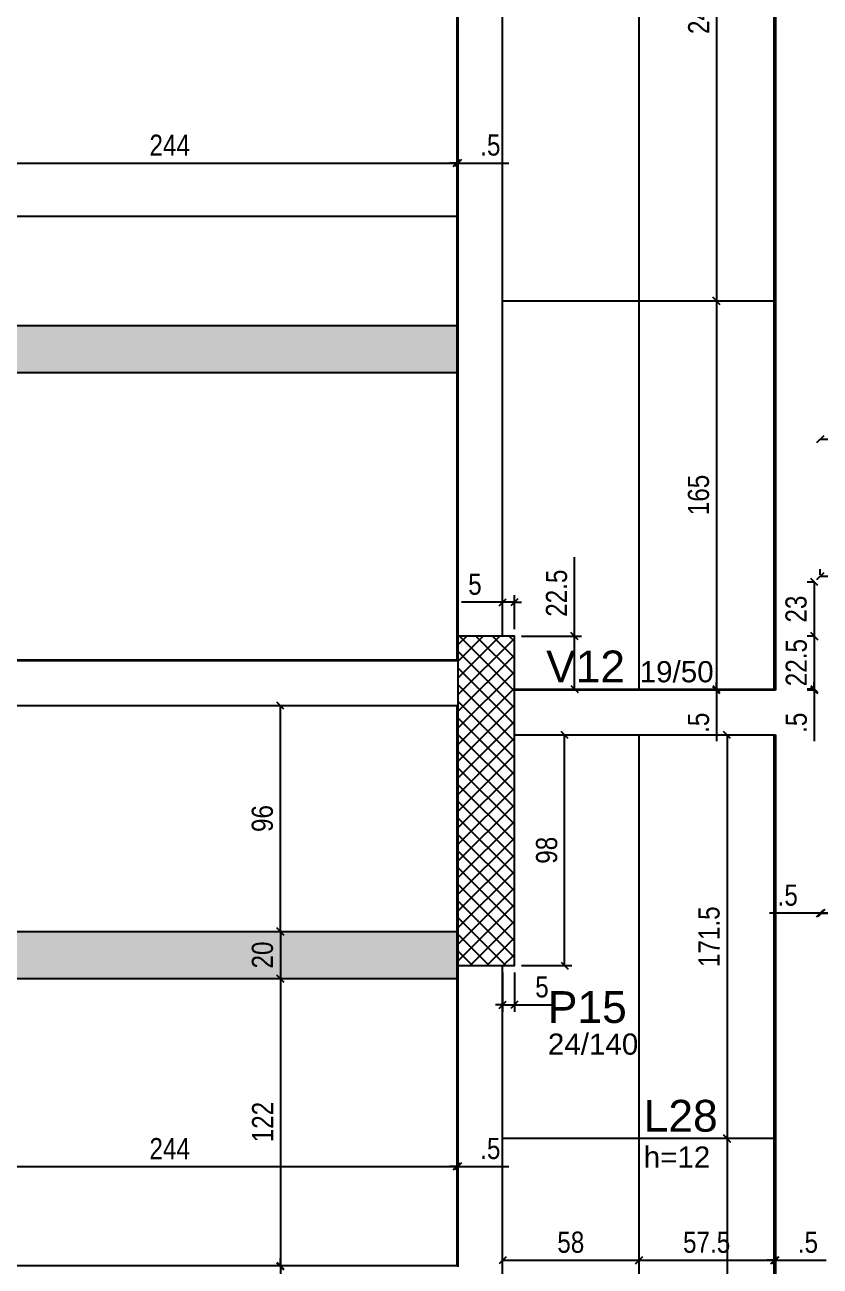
# Model space of a CAD drawing. Header units: millimetres. Extents: x 2797 to 7088, y 174 to 2922.
# Drawn here: x 4081 to 4419, y 1167 to 1695 of the extents above; entities that cross this region are included whole.
import ezdxf

# ---------------------------------------------------------------- set-up
doc = ezdxf.new("R2010")
doc.units = ezdxf.units.MM
for name, color, linetype in [('8', 8, 'Continuous'), ('ES-VIGA', 3, 'Continuous'), ('L-D', 2, 'Continuous'), ('L-N', 4, 'Continuous'), ('P-D', 2, 'Continuous'), ('Painéis', 200, 'Continuous'), ('PIL-N', 4, 'Continuous'), ('Pilares', 5, 'Continuous'), ('VIG-D', 2, 'Continuous'), ('VIG-N', 4, 'Continuous')]:
    doc.layers.add(name, color=color, linetype=linetype)
doc.layers.add('Hachura', color=251, linetype='Continuous', lineweight=9)
doc.styles.add('COTA TECNICA-50', font='techl___.ttf', dxfattribs={"height": 9})
doc.styles.add('TQS_ARIAL', font='arial.ttf')
doc.dimstyles.new('COTA PAINEL-50', dxfattribs={"dimtxt": 9, "dimasz": 3, "dimexe": 3, "dimexo": 3, "dimgap": 3, "dimtad": 1, "dimdec": 1, "dimzin": 12, "dimdsep": 46, "dimtxsty": 'COTA TECNICA-50', "dimblk1": 'OBLIQUE', "dimblk2": 'OBLIQUE', "dimsah": 1, "dimcen": 0.9, "dimclrd": 4, "dimclre": 4, "dimclrt": 240, "dimadec": 1, "dimazin": 3, "dimtfac": 1, "dimtdec": 1, "dimtmove": 0, "dimatfit": 3, "dimfxl": 1, "dimtolj": 1, "dimtzin": 12, "dimarcsym": 0})

# ---------------------------------------------------------------- blocks, each defined once
blk = doc.blocks.new('_Oblique')
at = {"color": 0, "linetype": 'ByBlock', "lineweight": -2}
blk.add_line((-0.5, -0.5), (0.5, 0.5), dxfattribs=at)
blk = doc.blocks.new('*D111')
at = {"layer": 'Defpoints', "color": 0, "transparency": 16777216}
for p in [(4020.15, 1636.17), (4264.15, 1636.17), (4264.15, 1636.17)]:
    blk.add_point(p, dxfattribs=at)
at = {"layer": 'Painéis', "color": 4, "lineweight": -2, "transparency": 16777216}
blk.add_line((4020.15, 1636.17), (4264.15, 1636.17), dxfattribs=at)
at = {"layer": 'Painéis', "color": 4, "lineweight": -2, "transparency": 16777216, "xscale": 3, "yscale": 3, "zscale": 3, "rotation": 180}
blk.add_blockref('_Oblique', (4020.15, 1636.17), dxfattribs=at)
at = {"layer": 'Painéis', "color": 4, "lineweight": -2, "transparency": 16777216, "xscale": 3, "yscale": 3, "zscale": 3}
blk.add_blockref('_Oblique', (4264.15, 1636.17), dxfattribs=at)
at = {"layer": 'Painéis', "color": 240, "transparency": 16777216, "insert": (4142.15, 1643.74), "char_height": 9, "attachment_point": 5, "style": 'COTA TECNICA-50'}
blk.add_mtext('\\A1;244', dxfattribs=at)
blk = doc.blocks.new('*D112')
at = {"layer": 'Defpoints', "color": 0, "transparency": 16777216}
for p in [(4264.15, 1636.17), (4264.65, 1636.17), (4264.65, 1636.17)]:
    blk.add_point(p, dxfattribs=at)
at = {"layer": 'Painéis', "color": 4, "lineweight": -2, "transparency": 16777216}
for p, q in [((4264.15, 1636.17), (4261.15, 1636.17)), ((4264.15, 1636.17), (4264.65, 1636.17)), ((4264.65, 1636.17), (4286.25, 1636.17))]:
    blk.add_line(p, q, dxfattribs=at)
at = {"layer": 'Painéis', "color": 4, "lineweight": -2, "transparency": 16777216, "xscale": 3, "yscale": 3, "zscale": 3}
blk.add_blockref('_Oblique', (4264.15, 1636.17), dxfattribs=at)
at = {"layer": 'Painéis', "color": 4, "lineweight": -2, "transparency": 16777216, "xscale": 3, "yscale": 3, "zscale": 3, "rotation": 180}
blk.add_blockref('_Oblique', (4264.65, 1636.17), dxfattribs=at)
at = {"layer": 'Painéis', "color": 240, "transparency": 16777216, "insert": (4278.45, 1643.77), "char_height": 9, "attachment_point": 5, "style": 'COTA TECNICA-50'}
blk.add_mtext('\\A1;.5', dxfattribs=at)
blk = doc.blocks.new('*D116')
at = {"layer": 'Defpoints', "color": 0, "transparency": 16777216}
for p in [(4288.65, 1435.08), (4314.22, 1435.08), (4288.65, 1412.59)]:
    blk.add_point(p, dxfattribs=at)
at = {"layer": 'Painéis', "color": 4, "lineweight": -2, "transparency": 16777216}
for p, q in [((4314.22, 1435.08), (4314.22, 1468.62)), ((4291.65, 1435.08), (4317.22, 1435.08)), ((4314.22, 1412.59), (4314.22, 1435.08)), ((4291.65, 1412.59), (4317.22, 1412.59))]:
    blk.add_line(p, q, dxfattribs=at)
at = {"layer": 'Painéis', "color": 4, "lineweight": -2, "transparency": 16777216, "xscale": 3, "yscale": 3, "zscale": 3}
for p, rotation in [((4314.22, 1435.08), 90), ((4314.22, 1412.59), 270)]:
    blk.add_blockref('_Oblique', p, dxfattribs=dict(at, rotation=rotation))
at = {"layer": 'Painéis', "color": 240, "transparency": 16777216, "insert": (4306.63, 1453.35), "char_height": 9, "attachment_point": 5, "rotation": 90, "style": 'COTA TECNICA-50'}
blk.add_mtext('\\A1;22.5', dxfattribs=at)
blk = doc.blocks.new('*D117')
at = {"layer": 'Defpoints', "color": 0, "transparency": 16777216}
for p in [(4283.65, 1449.52), (4283.65, 1435.08), (4288.65, 1435.08)]:
    blk.add_point(p, dxfattribs=at)
at = {"layer": 'Painéis', "color": 4, "lineweight": -2, "transparency": 16777216}
for p, q in [((4283.65, 1438.08), (4283.65, 1452.52)), ((4288.65, 1438.08), (4288.65, 1452.52)), ((4283.65, 1449.52), (4266.17, 1449.52)), ((4288.65, 1449.52), (4283.65, 1449.52)), ((4288.65, 1449.52), (4291.65, 1449.52))]:
    blk.add_line(p, q, dxfattribs=at)
at = {"layer": 'Painéis', "color": 4, "lineweight": -2, "transparency": 16777216, "xscale": 3, "yscale": 3, "zscale": 3}
blk.add_blockref('_Oblique', (4283.65, 1449.52), dxfattribs=at)
at = {"layer": 'Painéis', "color": 4, "lineweight": -2, "transparency": 16777216, "xscale": 3, "yscale": 3, "zscale": 3, "rotation": 180}
blk.add_blockref('_Oblique', (4288.65, 1449.52), dxfattribs=at)
at = {"layer": 'Painéis', "color": 240, "transparency": 16777216, "insert": (4271.91, 1457.12), "char_height": 9, "attachment_point": 5, "style": 'COTA TECNICA-50'}
blk.add_mtext('\\A1;5', dxfattribs=at)
blk = doc.blocks.new('*D119')
at = {"layer": 'Defpoints', "color": 0, "transparency": 16777216}
for p in [(4374.57, 1821.59), (4374.57, 1577.59), (4374.57, 1577.59)]:
    blk.add_point(p, dxfattribs=at)
at = {"layer": 'Painéis', "color": 4, "lineweight": -2, "transparency": 16777216}
blk.add_line((4374.57, 1821.59), (4374.57, 1577.59), dxfattribs=at)
at = {"layer": 'Painéis', "color": 4, "lineweight": -2, "transparency": 16777216, "xscale": 3, "yscale": 3, "zscale": 3}
for p, rotation in [((4374.57, 1821.59), 90), ((4374.57, 1577.59), 270)]:
    blk.add_blockref('_Oblique', p, dxfattribs=dict(at, rotation=rotation))
at = {"layer": 'Painéis', "color": 240, "transparency": 16777216, "insert": (4367.01, 1699.59), "char_height": 9, "attachment_point": 5, "rotation": 90, "style": 'COTA TECNICA-50'}
blk.add_mtext('\\A1;244', dxfattribs=at)
blk = doc.blocks.new('*D120')
at = {"layer": 'Defpoints', "color": 0, "transparency": 16777216}
for p in [(4374.57, 1577.59), (4374.57, 1412.59), (4374.57, 1412.59)]:
    blk.add_point(p, dxfattribs=at)
at = {"layer": 'Painéis', "color": 4, "lineweight": -2, "transparency": 16777216}
blk.add_line((4374.57, 1577.59), (4374.57, 1412.59), dxfattribs=at)
at = {"layer": 'Painéis', "color": 4, "lineweight": -2, "transparency": 16777216, "xscale": 3, "yscale": 3, "zscale": 3}
for p, rotation in [((4374.57, 1577.59), 90), ((4374.57, 1412.59), 270)]:
    blk.add_blockref('_Oblique', p, dxfattribs=dict(at, rotation=rotation))
at = {"layer": 'Painéis', "color": 240, "transparency": 16777216, "insert": (4366.97, 1495.09), "char_height": 9, "attachment_point": 5, "rotation": 90, "style": 'COTA TECNICA-50'}
blk.add_mtext('\\A1;165', dxfattribs=at)
blk = doc.blocks.new('*D121')
at = {"layer": 'Defpoints', "color": 0, "transparency": 16777216}
for p in [(4374.57, 1412.59), (4374.57, 1412.09), (4374.57, 1412.09)]:
    blk.add_point(p, dxfattribs=at)
at = {"layer": 'Painéis', "color": 4, "lineweight": -2, "transparency": 16777216}
for p, q in [((4374.57, 1412.59), (4374.57, 1415.59)), ((4374.57, 1412.59), (4374.57, 1412.09)), ((4374.57, 1412.09), (4374.57, 1390.5))]:
    blk.add_line(p, q, dxfattribs=at)
at = {"layer": 'Painéis', "color": 4, "lineweight": -2, "transparency": 16777216, "xscale": 3, "yscale": 3, "zscale": 3}
for p, rotation in [((4374.57, 1412.59), 270), ((4374.57, 1412.09), 90)]:
    blk.add_blockref('_Oblique', p, dxfattribs=dict(at, rotation=rotation))
at = {"layer": 'Painéis', "color": 240, "transparency": 16777216, "insert": (4366.97, 1398.29), "char_height": 9, "attachment_point": 5, "rotation": 90, "style": 'COTA TECNICA-50'}
blk.add_mtext('\\A1;.5', dxfattribs=at)
blk = doc.blocks.new('*D127')
at = {"layer": 'Defpoints', "color": 0, "transparency": 16777216}
for p in [(4418.65, 1518.76), (4570.15, 1518.76), (4570.15, 1518.76)]:
    blk.add_point(p, dxfattribs=at)
at = {"layer": 'Painéis', "color": 4, "lineweight": -2, "transparency": 16777216}
blk.add_line((4418.65, 1518.76), (4570.15, 1518.76), dxfattribs=at)
at = {"layer": 'Painéis', "color": 4, "lineweight": -2, "transparency": 16777216, "xscale": 3, "yscale": 3, "zscale": 3, "rotation": 180}
blk.add_blockref('_Oblique', (4418.65, 1518.76), dxfattribs=at)
at = {"layer": 'Painéis', "color": 4, "lineweight": -2, "transparency": 16777216, "xscale": 3, "yscale": 3, "zscale": 3}
blk.add_blockref('_Oblique', (4570.15, 1518.76), dxfattribs=at)
at = {"layer": 'Painéis', "color": 240, "transparency": 16777216, "insert": (4494.4, 1526.36), "char_height": 9, "attachment_point": 5, "style": 'COTA TECNICA-50'}
blk.add_mtext('\\A1;151.5', dxfattribs=at)
blk = doc.blocks.new('*D293')
at = {"layer": 'Defpoints', "color": 0, "transparency": 16777216}
for p in [(4418.65, 1458.09), (4436.65, 1460.52), (4436.65, 1458.09)]:
    blk.add_point(p, dxfattribs=at)
at = {"layer": 'Painéis', "color": 4, "lineweight": -2, "transparency": 16777216}
for p, q in [((4418.65, 1461.09), (4418.65, 1463.52)), ((4436.65, 1461.09), (4436.65, 1463.52)), ((4418.65, 1460.52), (4436.65, 1460.52))]:
    blk.add_line(p, q, dxfattribs=at)
at = {"layer": 'Painéis', "color": 4, "lineweight": -2, "transparency": 16777216, "xscale": 3, "yscale": 3, "zscale": 3, "rotation": 180}
blk.add_blockref('_Oblique', (4418.65, 1460.52), dxfattribs=at)
at = {"layer": 'Painéis', "color": 4, "lineweight": -2, "transparency": 16777216, "xscale": 3, "yscale": 3, "zscale": 3}
blk.add_blockref('_Oblique', (4436.65, 1460.52), dxfattribs=at)
at = {"layer": 'Painéis', "color": 240, "transparency": 16777216, "insert": (4427.65, 1468.1), "char_height": 9, "attachment_point": 5, "style": 'COTA TECNICA-50'}
blk.add_mtext('\\A1;18', dxfattribs=at)
blk = doc.blocks.new('*D295')
at = {"layer": 'Defpoints', "color": 0, "transparency": 16777216}
for p in [(4418.65, 1458.09), (4416.14, 1435.09), (4418.65, 1435.09)]:
    blk.add_point(p, dxfattribs=at)
at = {"layer": 'Painéis', "color": 4, "lineweight": -2, "transparency": 16777216}
for p, q in [((4415.65, 1458.09), (4413.14, 1458.09)), ((4416.14, 1458.09), (4416.14, 1435.09)), ((4415.65, 1435.09), (4413.14, 1435.09))]:
    blk.add_line(p, q, dxfattribs=at)
at = {"layer": 'Painéis', "color": 4, "lineweight": -2, "transparency": 16777216, "xscale": 3, "yscale": 3, "zscale": 3}
for p, rotation in [((4416.14, 1458.09), 90), ((4416.14, 1435.09), 270)]:
    blk.add_blockref('_Oblique', p, dxfattribs=dict(at, rotation=rotation))
at = {"layer": 'Painéis', "color": 240, "transparency": 16777216, "insert": (4408.44, 1446.59), "char_height": 9, "attachment_point": 5, "rotation": 90, "style": 'COTA TECNICA-50'}
blk.add_mtext('\\A1;23', dxfattribs=at)
blk = doc.blocks.new('*D296')
at = {"layer": 'Defpoints', "color": 0, "transparency": 16777216}
for p in [(4418.65, 1435.09), (4416.14, 1412.59), (4418.65, 1412.59)]:
    blk.add_point(p, dxfattribs=at)
at = {"layer": 'Painéis', "color": 4, "lineweight": -2, "transparency": 16777216}
for p, q in [((4415.65, 1435.09), (4413.14, 1435.09)), ((4416.14, 1435.09), (4416.14, 1412.59)), ((4415.65, 1412.59), (4413.14, 1412.59))]:
    blk.add_line(p, q, dxfattribs=at)
at = {"layer": 'Painéis', "color": 4, "lineweight": -2, "transparency": 16777216, "xscale": 3, "yscale": 3, "zscale": 3}
for p, rotation in [((4416.14, 1435.09), 90), ((4416.14, 1412.59), 270)]:
    blk.add_blockref('_Oblique', p, dxfattribs=dict(at, rotation=rotation))
at = {"layer": 'Painéis', "color": 240, "transparency": 16777216, "insert": (4408.54, 1423.84), "char_height": 9, "attachment_point": 5, "rotation": 90, "style": 'COTA TECNICA-50'}
blk.add_mtext('\\A1;22.5', dxfattribs=at)
blk = doc.blocks.new('*D147')
at = {"layer": 'Defpoints', "color": 0, "transparency": 16777216}
for p in [(4416.14, 1412.09), (4418.65, 1412.59), (4418.65, 1412.09)]:
    blk.add_point(p, dxfattribs=at)
at = {"layer": 'Painéis', "color": 4, "lineweight": -2, "transparency": 16777216}
for p, q in [((4416.14, 1412.59), (4416.14, 1415.59)), ((4415.65, 1412.59), (4413.14, 1412.59)), ((4415.65, 1412.09), (4413.14, 1412.09)), ((4416.14, 1412.59), (4416.14, 1412.09)), ((4416.14, 1412.09), (4416.14, 1390.5))]:
    blk.add_line(p, q, dxfattribs=at)
at = {"layer": 'Painéis', "color": 4, "lineweight": -2, "transparency": 16777216, "xscale": 3, "yscale": 3, "zscale": 3}
for p, rotation in [((4416.14, 1412.59), 270), ((4416.14, 1412.09), 90)]:
    blk.add_blockref('_Oblique', p, dxfattribs=dict(at, rotation=rotation))
at = {"layer": 'Painéis', "color": 240, "transparency": 16777216, "insert": (4408.54, 1398.29), "char_height": 9, "attachment_point": 5, "rotation": 90, "style": 'COTA TECNICA-50'}
blk.add_mtext('\\A1;.5', dxfattribs=at)
blk = doc.blocks.new('*D156')
at = {"layer": 'Defpoints', "color": 0, "transparency": 16777216}
for p in [(4189.2, 1309.58), (4189.2, 1289.58), (4189.2, 1289.58)]:
    blk.add_point(p, dxfattribs=at)
at = {"layer": 'Painéis', "color": 4, "lineweight": -2, "transparency": 16777216}
blk.add_line((4189.2, 1309.58), (4189.2, 1289.58), dxfattribs=at)
at = {"layer": 'Painéis', "color": 4, "lineweight": -2, "transparency": 16777216, "xscale": 3, "yscale": 3, "zscale": 3}
for p, rotation in [((4189.2, 1309.58), 90), ((4189.2, 1289.58), 270)]:
    blk.add_blockref('_Oblique', p, dxfattribs=dict(at, rotation=rotation))
at = {"layer": 'Painéis', "color": 240, "transparency": 16777216, "insert": (4181.61, 1299.58), "char_height": 9, "attachment_point": 5, "rotation": 90, "style": 'COTA TECNICA-50'}
blk.add_mtext('\\A1;20', dxfattribs=at)
blk = doc.blocks.new('*D157')
at = {"layer": 'Defpoints', "color": 0, "transparency": 16777216}
for p in [(4189.2, 1289.58), (4189.2, 1167.58), (4189.2, 1167.58)]:
    blk.add_point(p, dxfattribs=at)
at = {"layer": 'Painéis', "color": 4, "lineweight": -2, "transparency": 16777216}
blk.add_line((4189.2, 1289.58), (4189.2, 1167.58), dxfattribs=at)
at = {"layer": 'Painéis', "color": 4, "lineweight": -2, "transparency": 16777216, "xscale": 3, "yscale": 3, "zscale": 3}
for p, rotation in [((4189.2, 1289.58), 90), ((4189.2, 1167.58), 270)]:
    blk.add_blockref('_Oblique', p, dxfattribs=dict(at, rotation=rotation))
at = {"layer": 'Painéis', "color": 240, "transparency": 16777216, "insert": (4181.65, 1228.58), "char_height": 9, "attachment_point": 5, "rotation": 90, "style": 'COTA TECNICA-50'}
blk.add_mtext('\\A1;122', dxfattribs=at)
blk = doc.blocks.new('*D158')
at = {"layer": 'Defpoints', "color": 0, "transparency": 16777216}
for p in [(4189.2, 1167.58), (4189.2, 1167.08), (4189.2, 1167.08)]:
    blk.add_point(p, dxfattribs=at)
at = {"layer": 'Painéis', "color": 4, "lineweight": -2, "transparency": 16777216}
for p, q in [((4189.2, 1167.58), (4189.2, 1170.58)), ((4189.2, 1167.58), (4189.2, 1167.08)), ((4189.2, 1167.08), (4189.2, 1145.49))]:
    blk.add_line(p, q, dxfattribs=at)
at = {"layer": 'Painéis', "color": 4, "lineweight": -2, "transparency": 16777216, "xscale": 3, "yscale": 3, "zscale": 3}
for p, rotation in [((4189.2, 1167.58), 270), ((4189.2, 1167.08), 90)]:
    blk.add_blockref('_Oblique', p, dxfattribs=dict(at, rotation=rotation))
at = {"layer": 'Painéis', "color": 240, "transparency": 16777216, "insert": (4181.6, 1153.29), "char_height": 9, "attachment_point": 5, "rotation": 90, "style": 'COTA TECNICA-50'}
blk.add_mtext('\\A1;.5', dxfattribs=at)
blk = doc.blocks.new('*D159')
at = {"layer": 'Defpoints', "color": 0, "transparency": 16777216}
for p in [(4189.2, 1405.58), (4189.2, 1405.58), (4189.2, 1309.58)]:
    blk.add_point(p, dxfattribs=at)
at = {"layer": 'Painéis', "color": 4, "lineweight": -2, "transparency": 16777216}
blk.add_line((4189.2, 1309.58), (4189.2, 1405.58), dxfattribs=at)
at = {"layer": 'Painéis', "color": 4, "lineweight": -2, "transparency": 16777216, "xscale": 3, "yscale": 3, "zscale": 3}
for p, rotation in [((4189.2, 1405.58), 90), ((4189.2, 1309.58), 270)]:
    blk.add_blockref('_Oblique', p, dxfattribs=dict(at, rotation=rotation))
at = {"layer": 'Painéis', "color": 240, "transparency": 16777216, "insert": (4181.58, 1357.58), "char_height": 9, "attachment_point": 5, "rotation": 90, "style": 'COTA TECNICA-50'}
blk.add_mtext('\\A1;96', dxfattribs=at)
blk = doc.blocks.new('*D257')
at = {"layer": 'Defpoints', "color": 0, "transparency": 16777216}
for p in [(4020.15, 1209.71), (4264.15, 1209.71), (4264.15, 1209.71)]:
    blk.add_point(p, dxfattribs=at)
at = {"layer": 'Painéis', "color": 4, "lineweight": -2, "transparency": 16777216}
blk.add_line((4020.15, 1209.71), (4264.15, 1209.71), dxfattribs=at)
at = {"layer": 'Painéis', "color": 4, "lineweight": -2, "transparency": 16777216, "xscale": 3, "yscale": 3, "zscale": 3, "rotation": 180}
blk.add_blockref('_Oblique', (4020.15, 1209.71), dxfattribs=at)
at = {"layer": 'Painéis', "color": 4, "lineweight": -2, "transparency": 16777216, "xscale": 3, "yscale": 3, "zscale": 3}
blk.add_blockref('_Oblique', (4264.15, 1209.71), dxfattribs=at)
at = {"layer": 'Painéis', "color": 240, "transparency": 16777216, "insert": (4142.15, 1217.28), "char_height": 9, "attachment_point": 5, "style": 'COTA TECNICA-50'}
blk.add_mtext('\\A1;244', dxfattribs=at)
blk = doc.blocks.new('*D46')
at = {"layer": 'Defpoints', "color": 0, "transparency": 16777216}
for p in [(4264.15, 1209.71), (4264.65, 1209.71), (4264.65, 1209.71)]:
    blk.add_point(p, dxfattribs=at)
at = {"layer": 'Painéis', "color": 4, "lineweight": -2, "transparency": 16777216}
for p, q in [((4264.15, 1209.71), (4261.15, 1209.71)), ((4264.15, 1209.71), (4264.65, 1209.71)), ((4264.65, 1209.71), (4286.25, 1209.71))]:
    blk.add_line(p, q, dxfattribs=at)
at = {"layer": 'Painéis', "color": 4, "lineweight": -2, "transparency": 16777216, "xscale": 3, "yscale": 3, "zscale": 3}
blk.add_blockref('_Oblique', (4264.15, 1209.71), dxfattribs=at)
at = {"layer": 'Painéis', "color": 4, "lineweight": -2, "transparency": 16777216, "xscale": 3, "yscale": 3, "zscale": 3, "rotation": 180}
blk.add_blockref('_Oblique', (4264.65, 1209.71), dxfattribs=at)
at = {"layer": 'Painéis', "color": 240, "transparency": 16777216, "insert": (4278.45, 1217.31), "char_height": 9, "attachment_point": 5, "style": 'COTA TECNICA-50'}
blk.add_mtext('\\A1;.5', dxfattribs=at)
blk = doc.blocks.new('*D50')
at = {"layer": 'Defpoints', "color": 0, "transparency": 16777216}
for p in [(4379.06, 1393.09), (4379.06, 1221.59), (4379.06, 1221.59)]:
    blk.add_point(p, dxfattribs=at)
at = {"layer": 'Painéis', "color": 4, "lineweight": -2, "transparency": 16777216}
blk.add_line((4379.06, 1393.09), (4379.06, 1221.59), dxfattribs=at)
at = {"layer": 'Painéis', "color": 4, "lineweight": -2, "transparency": 16777216, "xscale": 3, "yscale": 3, "zscale": 3}
for p, rotation in [((4379.06, 1393.09), 90), ((4379.06, 1221.59), 270)]:
    blk.add_blockref('_Oblique', p, dxfattribs=dict(at, rotation=rotation))
at = {"layer": 'Painéis', "color": 240, "transparency": 16777216, "insert": (4371.46, 1307.34), "char_height": 9, "attachment_point": 5, "rotation": 90, "style": 'COTA TECNICA-50'}
blk.add_mtext('\\A1;171.5', dxfattribs=at)
blk = doc.blocks.new('*D51')
at = {"layer": 'Defpoints', "color": 0, "transparency": 16777216}
for p in [(4379.06, 1221.59), (4379.06, 1050.09), (4379.06, 1050.09)]:
    blk.add_point(p, dxfattribs=at)
at = {"layer": 'Painéis', "color": 4, "lineweight": -2, "transparency": 16777216}
blk.add_line((4379.06, 1221.59), (4379.06, 1050.09), dxfattribs=at)
at = {"layer": 'Painéis', "color": 4, "lineweight": -2, "transparency": 16777216, "xscale": 3, "yscale": 3, "zscale": 3}
for p, rotation in [((4379.06, 1221.59), 90), ((4379.06, 1050.09), 270)]:
    blk.add_blockref('_Oblique', p, dxfattribs=dict(at, rotation=rotation))
at = {"layer": 'Painéis', "color": 240, "transparency": 16777216, "insert": (4371.46, 1135.84), "char_height": 9, "attachment_point": 5, "rotation": 90, "style": 'COTA TECNICA-50'}
blk.add_mtext('\\A1;171.5', dxfattribs=at)
blk = doc.blocks.new('*D262')
at = {"layer": 'Defpoints', "color": 0, "transparency": 16777216}
for p in [(4283.65, 1169.85), (4341.65, 1169.85), (4341.65, 1169.85)]:
    blk.add_point(p, dxfattribs=at)
at = {"layer": 'Painéis', "color": 4, "lineweight": -2, "transparency": 16777216}
blk.add_line((4283.65, 1169.85), (4341.65, 1169.85), dxfattribs=at)
at = {"layer": 'Painéis', "color": 4, "lineweight": -2, "transparency": 16777216, "xscale": 3, "yscale": 3, "zscale": 3, "rotation": 180}
blk.add_blockref('_Oblique', (4283.65, 1169.85), dxfattribs=at)
at = {"layer": 'Painéis', "color": 4, "lineweight": -2, "transparency": 16777216, "xscale": 3, "yscale": 3, "zscale": 3}
blk.add_blockref('_Oblique', (4341.65, 1169.85), dxfattribs=at)
at = {"layer": 'Painéis', "color": 240, "transparency": 16777216, "insert": (4312.65, 1177.47), "char_height": 9, "attachment_point": 5, "style": 'COTA TECNICA-50'}
blk.add_mtext('\\A1;58', dxfattribs=at)
blk = doc.blocks.new('*D263')
at = {"layer": 'Defpoints', "color": 0, "transparency": 16777216}
for p in [(4341.65, 1169.85), (4399.15, 1169.85), (4399.15, 1169.85)]:
    blk.add_point(p, dxfattribs=at)
at = {"layer": 'Painéis', "color": 4, "lineweight": -2, "transparency": 16777216}
blk.add_line((4341.65, 1169.85), (4399.15, 1169.85), dxfattribs=at)
at = {"layer": 'Painéis', "color": 4, "lineweight": -2, "transparency": 16777216, "xscale": 3, "yscale": 3, "zscale": 3, "rotation": 180}
blk.add_blockref('_Oblique', (4341.65, 1169.85), dxfattribs=at)
at = {"layer": 'Painéis', "color": 4, "lineweight": -2, "transparency": 16777216, "xscale": 3, "yscale": 3, "zscale": 3}
blk.add_blockref('_Oblique', (4399.15, 1169.85), dxfattribs=at)
at = {"layer": 'Painéis', "color": 240, "transparency": 16777216, "insert": (4370.4, 1177.45), "char_height": 9, "attachment_point": 5, "style": 'COTA TECNICA-50'}
blk.add_mtext('\\A1;57.5', dxfattribs=at)
blk = doc.blocks.new('*D53')
at = {"layer": 'Defpoints', "color": 0, "transparency": 16777216}
for p in [(4399.15, 1169.85), (4399.65, 1169.85), (4399.65, 1169.85)]:
    blk.add_point(p, dxfattribs=at)
at = {"layer": 'Painéis', "color": 4, "lineweight": -2, "transparency": 16777216}
for p, q in [((4399.15, 1169.85), (4396.15, 1169.85)), ((4399.15, 1169.85), (4399.65, 1169.85)), ((4399.65, 1169.85), (4421.25, 1169.85))]:
    blk.add_line(p, q, dxfattribs=at)
at = {"layer": 'Painéis', "color": 4, "lineweight": -2, "transparency": 16777216, "xscale": 3, "yscale": 3, "zscale": 3}
blk.add_blockref('_Oblique', (4399.15, 1169.85), dxfattribs=at)
at = {"layer": 'Painéis', "color": 4, "lineweight": -2, "transparency": 16777216, "xscale": 3, "yscale": 3, "zscale": 3, "rotation": 180}
blk.add_blockref('_Oblique', (4399.65, 1169.85), dxfattribs=at)
at = {"layer": 'Painéis', "color": 240, "transparency": 16777216, "insert": (4413.45, 1177.45), "char_height": 9, "attachment_point": 5, "style": 'COTA TECNICA-50'}
blk.add_mtext('\\A1;.5', dxfattribs=at)
blk = doc.blocks.new('*D54')
at = {"layer": 'Defpoints', "color": 0, "transparency": 16777216}
for p in [(4288.65, 1393.09), (4310.02, 1393.09), (4288.65, 1295.08)]:
    blk.add_point(p, dxfattribs=at)
at = {"layer": 'Painéis', "color": 4, "lineweight": -2, "transparency": 16777216}
for p, q in [((4291.65, 1393.09), (4313.02, 1393.09)), ((4310.02, 1295.08), (4310.02, 1393.09)), ((4291.65, 1295.08), (4313.02, 1295.08))]:
    blk.add_line(p, q, dxfattribs=at)
at = {"layer": 'Painéis', "color": 4, "lineweight": -2, "transparency": 16777216, "xscale": 3, "yscale": 3, "zscale": 3}
for p, rotation in [((4310.02, 1393.09), 90), ((4310.02, 1295.08), 270)]:
    blk.add_blockref('_Oblique', p, dxfattribs=dict(at, rotation=rotation))
at = {"layer": 'Painéis', "color": 240, "transparency": 16777216, "insert": (4302.43, 1344.09), "char_height": 9, "attachment_point": 5, "rotation": 90, "style": 'COTA TECNICA-50'}
blk.add_mtext('\\A1;98', dxfattribs=at)
blk = doc.blocks.new('*D55')
at = {"layer": 'Defpoints', "color": 0, "transparency": 16777216}
for p in [(4283.65, 1295.08), (4288.65, 1295.08), (4288.65, 1278.4)]:
    blk.add_point(p, dxfattribs=at)
at = {"layer": 'Painéis', "color": 4, "lineweight": -2, "transparency": 16777216}
for p, q in [((4283.65, 1292.08), (4283.65, 1275.4)), ((4288.65, 1292.08), (4288.65, 1275.4)), ((4283.65, 1278.4), (4280.65, 1278.4)), ((4283.65, 1278.4), (4288.65, 1278.4)), ((4288.65, 1278.4), (4306.14, 1278.4))]:
    blk.add_line(p, q, dxfattribs=at)
at = {"layer": 'Painéis', "color": 4, "lineweight": -2, "transparency": 16777216, "xscale": 3, "yscale": 3, "zscale": 3}
blk.add_blockref('_Oblique', (4283.65, 1278.4), dxfattribs=at)
at = {"layer": 'Painéis', "color": 4, "lineweight": -2, "transparency": 16777216, "xscale": 3, "yscale": 3, "zscale": 3, "rotation": 180}
blk.add_blockref('_Oblique', (4288.65, 1278.4), dxfattribs=at)
at = {"layer": 'Painéis', "color": 240, "transparency": 16777216, "insert": (4300.4, 1286), "char_height": 9, "attachment_point": 5, "style": 'COTA TECNICA-50'}
blk.add_mtext('\\A1;5', dxfattribs=at)
blk = doc.blocks.new('*D65')
at = {"layer": 'Defpoints', "color": 0, "transparency": 16777216}
for p in [(4419.15, 1317.37), (4419.15, 1317.37), (4541.15, 1317.37)]:
    blk.add_point(p, dxfattribs=at)
at = {"layer": 'Painéis', "color": 4, "lineweight": -2, "transparency": 16777216}
blk.add_line((4541.15, 1317.37), (4419.15, 1317.37), dxfattribs=at)
at = {"layer": 'Painéis', "color": 4, "lineweight": -2, "transparency": 16777216, "xscale": 3, "yscale": 3, "zscale": 3, "rotation": 180}
blk.add_blockref('_Oblique', (4419.15, 1317.37), dxfattribs=at)
at = {"layer": 'Painéis', "color": 4, "lineweight": -2, "transparency": 16777216, "xscale": 3, "yscale": 3, "zscale": 3}
blk.add_blockref('_Oblique', (4541.15, 1317.37), dxfattribs=at)
at = {"layer": 'Painéis', "color": 240, "transparency": 16777216, "insert": (4480.15, 1324.92), "char_height": 9, "attachment_point": 5, "style": 'COTA TECNICA-50'}
blk.add_mtext('\\A1;122', dxfattribs=at)
blk = doc.blocks.new('*D66')
at = {"layer": 'Defpoints', "color": 0, "transparency": 16777216}
for p in [(4418.65, 1317.37), (4418.65, 1317.37), (4419.15, 1317.37)]:
    blk.add_point(p, dxfattribs=at)
at = {"layer": 'Painéis', "color": 4, "lineweight": -2, "transparency": 16777216}
for p, q in [((4418.65, 1317.37), (4397.06, 1317.37)), ((4419.15, 1317.37), (4418.65, 1317.37)), ((4419.15, 1317.37), (4422.15, 1317.37))]:
    blk.add_line(p, q, dxfattribs=at)
at = {"layer": 'Painéis', "color": 4, "lineweight": -2, "transparency": 16777216, "xscale": 3, "yscale": 3, "zscale": 3}
blk.add_blockref('_Oblique', (4418.65, 1317.37), dxfattribs=at)
at = {"layer": 'Painéis', "color": 4, "lineweight": -2, "transparency": 16777216, "xscale": 3, "yscale": 3, "zscale": 3, "rotation": 180}
blk.add_blockref('_Oblique', (4419.15, 1317.37), dxfattribs=at)
at = {"layer": 'Painéis', "color": 240, "transparency": 16777216, "insert": (4404.86, 1324.97), "char_height": 9, "attachment_point": 5, "style": 'COTA TECNICA-50'}
blk.add_mtext('\\A1;.5', dxfattribs=at)

msp = doc.modelspace()

# ---------------------------------------------------------------- hatches: boundary and pattern name
at = {"layer": 'Hachura', "linetype": 'ByBlock'}
h = msp.add_hatch(color=256, dxfattribs=at)
h.dxf.hatch_style = 1
h.paths.add_polyline_path([(4264.15, 1547.08), (3803.65, 1547.08), (3803.65, 1567.08), (4264.15, 1567.08)])
h = msp.add_hatch(color=256, dxfattribs=at)
h.dxf.hatch_style = 1
h.paths.add_polyline_path([(4264.15, 1289.58), (3803.65, 1289.58), (3803.65, 1309.58), (4264.15, 1309.58)])

# ---------------------------------------------------------------- linework, layer by layer
at = {"layer": '8', "color": 250, "linetype": 'Continuous'}
for p, q in [((4264.65, 1417.2), (4282.54, 1435.08)), ((4264.65, 1424.27), (4275.47, 1435.08)), ((4264.65, 1431.34), (4268.4, 1435.08)), ((4265.28, 1435.08), (4288.65, 1411.71)), ((4272.35, 1435.08), (4288.65, 1418.78)), ((4279.42, 1435.08), (4288.65, 1425.85)), ((4286.49, 1435.08), (4288.65, 1432.92)), ((4264.65, 1410.13), (4288.65, 1434.13)), ((4264.65, 1428.64), (4288.65, 1404.64)), ((4264.65, 1403.06), (4288.65, 1427.06)), ((4264.65, 1421.57), (4288.65, 1397.57)), ((4264.65, 1395.99), (4288.65, 1419.99)), ((4264.65, 1414.5), (4288.65, 1390.5)), ((4264.65, 1388.92), (4288.65, 1412.92)), ((4264.65, 1407.43), (4288.65, 1383.43)), ((4264.65, 1381.84), (4288.65, 1405.84)), ((4264.65, 1400.36), (4288.65, 1376.36)), ((4264.65, 1374.77), (4288.65, 1398.77)), ((4264.65, 1393.28), (4288.65, 1369.28)), ((4264.65, 1367.7), (4288.65, 1391.7)), ((4264.65, 1386.21), (4288.65, 1362.21)), ((4264.65, 1360.63), (4288.65, 1384.63)), ((4264.65, 1379.14), (4288.65, 1355.14)), ((4264.65, 1353.56), (4288.65, 1377.56)), ((4264.65, 1372.07), (4288.65, 1348.07)), ((4264.65, 1346.49), (4288.65, 1370.49)), ((4264.65, 1365), (4288.65, 1341)), ((4264.65, 1339.42), (4288.65, 1363.42)), ((4264.65, 1357.93), (4288.65, 1333.93)), ((4264.65, 1332.35), (4288.65, 1356.35)), ((4264.65, 1350.86), (4288.65, 1326.86)), ((4264.65, 1325.28), (4288.65, 1349.28)), ((4264.65, 1343.79), (4288.65, 1319.79)), ((4264.65, 1318.2), (4288.65, 1342.2)), ((4264.65, 1336.72), (4288.65, 1312.72)), ((4264.65, 1311.13), (4288.65, 1335.13)), ((4264.65, 1329.65), (4288.65, 1305.65)), ((4264.65, 1304.06), (4288.65, 1328.06)), ((4264.65, 1322.57), (4288.65, 1298.57)), ((4264.65, 1296.99), (4288.65, 1320.99)), ((4264.65, 1315.5), (4285.07, 1295.08)), ((4269.82, 1295.08), (4288.65, 1313.92)), ((4264.65, 1308.43), (4278, 1295.08)), ((4276.89, 1295.08), (4288.65, 1306.85)), ((4264.65, 1301.36), (4270.93, 1295.08)), ((4283.96, 1295.08), (4288.65, 1299.78))]:
    msp.add_line(p, q, dxfattribs=at)
at = {"layer": 'ES-VIGA'}
for points in [[(4264.65, 1730.08), (4264.65, 1435.08)], [(4283.65, 1435.08), (4283.65, 1730.08)], [(4399.65, 1702.58), (4399.65, 1467.59)], [(4399.65, 1467.59), (4399.65, 1412.09)], [(4264.65, 1424.58), (3879.65, 1424.58)], [(4399.65, 1412.09), (4288.65, 1412.09)], [(3879.65, 1405.58), (4264.65, 1405.58)], [(4288.65, 1393.09), (4399.65, 1393.09)], [(4399.65, 1393.09), (4399.65, 1049.59)], [(4264.65, 1295.08), (4264.65, 1167.08)], [(4283.65, 1157.58), (4283.65, 1295.08)]]:
    msp.add_lwpolyline(points, dxfattribs=at)
at = {"layer": 'Painéis'}
for p, q in [((4341.65, 1412.59), (4341.65, 2065.59)), ((4399.15, 1412.59), (4399.15, 2065.59)), ((4264.15, 1735.58), (4264.15, 1425.08)), ((3803.65, 1613.58), (4264.15, 1613.58)), ((4283.65, 1577.59), (4399.15, 1577.59)), ((3803.65, 1567.08), (4264.15, 1567.08)), ((3803.65, 1547.08), (4264.15, 1547.08)), ((3803.65, 1425.08), (4264.15, 1425.08)), ((4288.65, 1412.59), (4399.15, 1412.59)), ((4264.15, 1405.58), (4264.15, 1167.58)), ((4341.65, 1050.09), (4341.65, 1393.09)), ((4399.15, 1050.09), (4399.15, 1393.09)), ((3803.65, 1309.58), (4264.15, 1309.58)), ((3803.65, 1289.58), (4264.15, 1289.58)), ((4399.15, 1221.59), (4283.65, 1221.59)), ((3803.65, 1167.58), (4264.15, 1167.58))]:
    msp.add_line(p, q, dxfattribs=at)
at = {"layer": 'Pilares'}
msp.add_lwpolyline([(4264.65, 1295.08), (4288.65, 1295.08), (4288.65, 1435.08), (4264.65, 1435.08), (4264.65, 1295.08)], dxfattribs=at)

# ---------------------------------------------------------------- texts
at = {"layer": 'L-D', "linetype": 'Continuous', "style": 'TQS_ARIAL'}
msp.add_text('h=12', height=9, dxfattribs=at).set_placement((4343.63, 1209.21))
at = {"layer": 'L-N', "linetype": 'Continuous', "style": 'TQS_ARIAL'}
msp.add_text('L28', height=13.5, dxfattribs=at).set_placement((4343.63, 1224.51))
at = {"layer": 'P-D', "linetype": 'Continuous', "style": 'TQS_ARIAL'}
msp.add_text('24/140', height=9, dxfattribs=at).set_placement((4302.9, 1257.21))
at = {"layer": 'PIL-N', "linetype": 'Continuous', "style": 'TQS_ARIAL'}
msp.add_text('P15', height=13.5, dxfattribs=at).set_placement((4302.9, 1270.71))
at = {"layer": 'VIG-D', "linetype": 'Continuous', "style": 'TQS_ARIAL'}
msp.add_text('19/50', height=9, dxfattribs=at).set_placement((4341.92, 1415.47))
at = {"layer": 'VIG-N', "linetype": 'Continuous', "style": 'TQS_ARIAL'}
msp.add_text('V12', height=13.5, dxfattribs=at).set_placement((4302.15, 1415.47))

# ---------------------------------------------------------------- dimensions: what is measured, and where the dimension line sits
at = {"layer": 'Painéis'}
for base, p1, p2, angle, picture, middle in [((4374.57, 1577.59), (4374.57, 1821.59), (4374.57, 1577.59), 90, '*D119', (4367.01, 1699.59)), ((4374.57, 1412.59), (4374.57, 1577.59), (4374.57, 1412.59), 90, '*D120', (4366.97, 1495.09)), ((4314.22, 1435.08), (4288.65, 1412.59), (4288.65, 1435.08), 90, '*D116', (4306.63, 1453.35)), ((4416.14, 1435.09), (4418.65, 1458.09), (4418.65, 1435.09), 90, '*D295', (4408.44, 1446.59)), ((4374.57, 1412.09), (4374.57, 1412.59), (4374.57, 1412.09), 90, '*D121', (4366.97, 1398.29)), ((4416.14, 1412.09), (4418.65, 1412.59), (4418.65, 1412.09), 90, '*D147', (4408.54, 1398.29)), ((4189.2, 1405.58), (4189.2, 1309.58), (4189.2, 1405.58), 90, '*D159', (4181.58, 1357.58)), ((4310.02, 1393.09), (4288.65, 1295.08), (4288.65, 1393.09), 90, '*D54', (4302.43, 1344.09)), ((4379.06, 1221.59), (4379.06, 1393.09), (4379.06, 1221.59), 90, '*D50', (4371.46, 1307.34)), ((4189.2, 1289.58), (4189.2, 1309.58), (4189.2, 1289.58), 270, '*D156', (4181.61, 1299.58)), ((4189.2, 1167.58), (4189.2, 1289.58), (4189.2, 1167.58), 270, '*D157', (4181.65, 1228.58)), ((4379.06, 1050.09), (4379.06, 1221.59), (4379.06, 1050.09), 90, '*D51', (4371.46, 1135.84)), ((4189.2, 1167.08), (4189.2, 1167.58), (4189.2, 1167.08), 270, '*D158', (4181.6, 1153.29))]:
    dim = msp.add_linear_dim(base=base, p1=p1, p2=p2, angle=angle, dimstyle='COTA PAINEL-50', dxfattribs=at)
    dim.commit()
    dim.dimension.update_dxf_attribs({"geometry": picture, "text_midpoint": middle})
for base, p1, p2, picture, middle in [((4264.15, 1636.17), (4020.15, 1636.17), (4264.15, 1636.17), '*D111', (4142.15, 1643.74)), ((4264.65, 1636.17), (4264.15, 1636.17), (4264.65, 1636.17), '*D112', (4278.45, 1643.77)), ((4570.15, 1518.76), (4418.65, 1518.76), (4570.15, 1518.76), '*D127', (4494.4, 1526.36)), ((4436.65, 1460.52), (4418.65, 1458.09), (4436.65, 1458.09), '*D293', (4427.65, 1468.1)), ((4283.65, 1449.52), (4288.65, 1435.08), (4283.65, 1435.08), '*D117', (4271.91, 1457.12)), ((4418.65, 1317.37), (4419.15, 1317.37), (4418.65, 1317.37), '*D66', (4404.86, 1324.97)), ((4419.15, 1317.37), (4541.15, 1317.37), (4419.15, 1317.37), '*D65', (4480.15, 1324.92)), ((4288.65, 1278.4), (4283.65, 1295.08), (4288.65, 1295.08), '*D55', (4300.4, 1286)), ((4264.15, 1209.71), (4020.15, 1209.71), (4264.15, 1209.71), '*D257', (4142.15, 1217.28)), ((4264.65, 1209.71), (4264.15, 1209.71), (4264.65, 1209.71), '*D46', (4278.45, 1217.31)), ((4341.65, 1169.85), (4283.65, 1169.85), (4341.65, 1169.85), '*D262', (4312.65, 1177.47)), ((4399.15, 1169.85), (4341.65, 1169.85), (4399.15, 1169.85), '*D263', (4370.4, 1177.45)), ((4399.65, 1169.85), (4399.15, 1169.85), (4399.65, 1169.85), '*D53', (4413.45, 1177.45))]:
    dim = msp.add_linear_dim(base=base, p1=p1, p2=p2, dimstyle='COTA PAINEL-50', dxfattribs=at)
    dim.commit()
    dim.dimension.update_dxf_attribs({"geometry": picture, "text_midpoint": middle})
dim = msp.add_linear_dim(base=(4416.14, 1412.59), p1=(4418.65, 1435.09), p2=(4418.65, 1412.59), angle=90, dimstyle='COTA PAINEL-50', dxfattribs=at)
dim.commit()
dim.dimension.update_dxf_attribs({"geometry": '*D296', "text_midpoint": (4416.14, 1423.84), "dimtype": 160})

doc.saveas('drawing.dxf')
